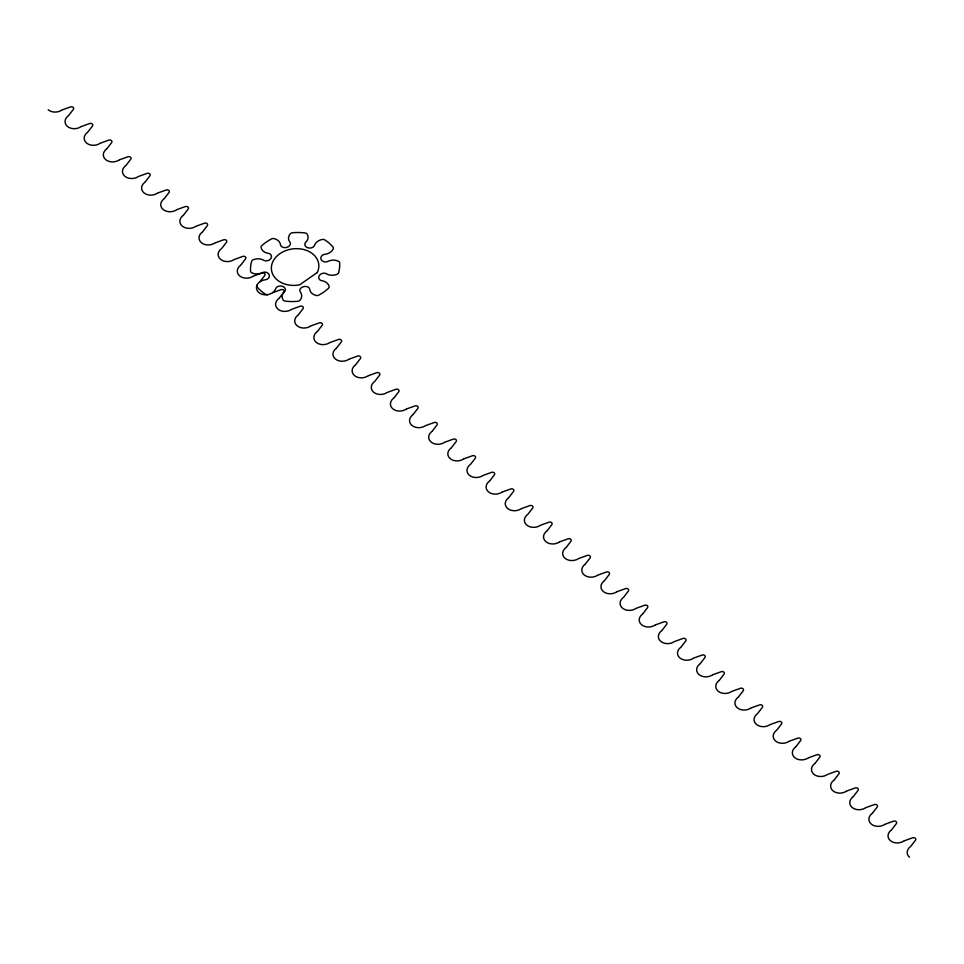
<?xml version="1.0" encoding="UTF-8"?>
<svg xmlns="http://www.w3.org/2000/svg" width="964" height="964" viewBox="0 0 964 964"><rect width="100%" height="100%" fill="white"/><g stroke="black" fill="none" stroke-linecap="round" stroke-linejoin="round"><path stroke-width="1.45" d="M145.239 181.907L149.998 175.701A2.362 1.808 -6.7 0 0 147.239 173.303L138.756 176.364M164.374 198.524L169.146 192.306A2.362 1.808 -6.7 0 0 166.386 189.92L157.891 192.969M202.657 231.746L207.417 225.528A2.362 1.808 -6.7 0 0 204.657 223.142L196.174 226.191M221.792 248.351L226.564 242.145A2.362 1.808 -6.7 0 0 223.805 239.747L215.309 242.808M413.182 414.46L417.954 408.254A2.362 1.808 -6.7 0 0 415.195 405.856L406.76 408.881M432.33 431.065L437.09 424.859A2.362 1.808 -6.7 0 0 434.33 422.461L425.847 425.522M489.748 480.903L494.508 474.698A2.362 1.808 -6.7 0 0 491.748 472.3L483.265 475.348M700.274 663.618L705.046 657.412A2.362 1.808 -6.7 0 0 702.286 655.014L693.851 658.038M757.692 713.444L762.464 707.239A2.362 1.808 -6.7 0 0 759.704 704.853L751.209 707.901M776.827 730.061L781.599 723.856A2.362 1.808 -6.7 0 0 778.84 721.458L770.344 724.518M126.055 165.338L130.863 159.084A2.362 1.808 -6.7 0 0 128.104 156.698L119.62 159.747M183.473 215.165L188.281 208.923A2.362 1.808 -6.7 0 0 185.522 206.525L176.978 209.61M260.027 281.608L264.835 275.367A2.362 1.808 -6.7 0 0 262.075 272.969L253.532 276.053M279.162 298.225L283.982 291.972A2.362 1.808 -6.7 0 0 281.223 289.586L272.679 292.67M298.31 314.83L303.118 308.588A2.362 1.808 -6.7 0 0 300.358 306.19L291.815 309.275M393.999 397.891L398.819 391.637A2.362 1.808 -6.7 0 0 396.059 389.239L387.516 392.324M470.565 464.335L475.373 458.081A2.362 1.808 -6.7 0 0 472.613 455.683L464.118 458.744M527.983 514.161L532.791 507.92A2.362 1.808 -6.7 0 0 530.031 505.522L521.488 508.606M547.118 530.778L551.926 524.524A2.362 1.808 -6.7 0 0 549.167 522.127L540.623 525.211M566.254 547.383L571.062 541.129A2.362 1.808 -6.7 0 0 568.302 538.743L559.771 541.828M738.508 696.876L743.316 690.634A2.362 1.808 -6.7 0 0 740.557 688.236L732.013 691.321M815.062 763.319L819.882 757.077A2.362 1.808 -6.7 0 0 817.123 754.679L808.627 757.74M834.209 779.936L839.017 773.682A2.362 1.808 -6.7 0 0 836.258 771.284L827.715 774.369M872.48 813.158L877.3 806.904A2.362 1.808 -6.7 0 0 874.541 804.506L865.997 807.591M891.628 829.763L896.436 823.521A2.362 1.808 -6.7 0 0 893.676 821.123L885.133 824.208M68.589 115.547L73.445 109.257A2.362 1.808 -6.7 0 0 70.685 106.859L62.25 109.896M87.736 132.152L92.58 125.874A2.362 1.808 -6.7 0 0 89.821 123.476L81.398 126.501M106.871 148.769L111.728 142.479A2.362 1.808 -6.7 0 0 108.968 140.081L100.425 143.166M240.843 265.04L245.7 258.75A2.362 1.808 -6.7 0 0 242.94 256.364L234.397 259.449M317.409 331.483L322.253 325.193A2.362 1.808 -6.7 0 0 319.494 322.807L310.95 325.892M336.544 348.1L341.401 341.81A2.362 1.808 -6.7 0 0 338.641 339.412L330.098 342.497M355.68 364.705L360.536 358.415A2.362 1.808 -6.7 0 0 357.777 356.017L349.342 359.054M374.827 381.31L379.671 375.032A2.362 1.808 -6.7 0 0 376.912 372.634L368.489 375.659M451.381 447.754L456.237 441.476A2.362 1.808 -6.7 0 0 453.478 439.078L444.934 442.163M508.799 497.593L513.655 491.303A2.362 1.808 -6.7 0 0 510.896 488.905L502.401 491.965M585.353 564.036L590.209 557.746A2.362 1.808 -6.7 0 0 587.45 555.348L578.906 558.433M604.488 580.641L609.344 574.351A2.362 1.808 -6.7 0 0 606.585 571.965L598.042 575.05M623.636 597.258L628.48 590.968A2.362 1.808 -6.7 0 0 625.72 588.57L617.177 591.655M642.771 613.863L647.627 607.573A2.362 1.808 -6.7 0 0 644.868 605.187L636.433 608.212M661.906 630.48L666.763 624.19A2.362 1.808 -6.7 0 0 664.003 621.792L655.46 624.877M681.054 647.085L685.898 640.795A2.362 1.808 -6.7 0 0 683.139 638.409L674.655 641.458M719.325 680.307L724.181 674.017A2.362 1.808 -6.7 0 0 721.421 671.631L712.938 674.679M795.89 746.751L800.735 740.46A2.362 1.808 -6.7 0 0 797.975 738.062L789.432 741.147M853.309 796.577L858.153 790.299A2.362 1.808 -6.7 0 0 855.393 787.901L846.85 790.986M910.727 846.416L915.571 840.126A2.362 1.808 -6.7 0 0 912.812 837.728L904.268 840.813M256.99 285.139A2.976 2.289 -6.7 0 0 257.268 287.115A44.742 34.367 -6.7 0 0 265.413 294.189A2.976 2.289 -6.7 0 0 267.908 294.61M903.798 841.09A9.821 7.543 -6.7 0 1 890.326 840.632A9.821 7.543 -6.7 0 1 891.182 830.137M909.462 857.237A9.821 7.543 -6.7 0 1 910.317 846.754M884.651 824.485A9.821 7.543 -6.7 0 1 871.191 824.015A9.821 7.543 -6.7 0 1 872.034 813.532M865.515 807.868A9.821 7.543 -6.7 0 1 852.043 807.41A9.821 7.543 -6.7 0 1 852.899 796.927M846.38 791.263A9.821 7.543 -6.7 0 1 832.908 790.793A9.821 7.543 -6.7 0 1 833.764 780.31M827.245 774.658A9.821 7.543 -6.7 0 1 813.773 774.188A9.821 7.543 -6.7 0 1 814.616 763.705M808.097 758.041A9.821 7.543 -6.7 0 1 794.625 757.571A9.821 7.543 -6.7 0 1 795.481 747.088M788.962 741.437A9.821 7.543 -6.7 0 1 775.49 740.967A9.821 7.543 -6.7 0 1 776.345 730.483M769.826 724.82A9.821 7.543 -6.7 0 1 756.354 724.35A9.821 7.543 -6.7 0 1 757.198 713.866M750.679 708.215A9.821 7.543 -6.7 0 1 737.219 707.745A9.821 7.543 -6.7 0 1 738.062 697.261M731.543 691.598A9.821 7.543 -6.7 0 1 718.072 691.128A9.821 7.543 -6.7 0 1 718.927 680.644M712.408 674.993A9.821 7.543 -6.7 0 1 698.936 674.523A9.821 7.543 -6.7 0 1 699.78 664.039M693.261 658.376A9.821 7.543 -6.7 0 1 679.801 657.906A9.821 7.543 -6.7 0 1 680.644 647.422M674.125 641.771A9.821 7.543 -6.7 0 1 660.653 641.301A9.821 7.543 -6.7 0 1 661.509 630.817M654.99 625.154A9.821 7.543 -6.7 0 1 641.518 624.684A9.821 7.543 -6.7 0 1 642.361 614.201M635.842 608.549A9.821 7.543 -6.7 0 1 622.383 608.079A9.821 7.543 -6.7 0 1 623.226 597.596M616.707 591.932A9.821 7.543 -6.7 0 1 603.235 591.462A9.821 7.543 -6.7 0 1 604.091 580.979M597.572 575.327A9.821 7.543 -6.7 0 1 584.1 574.857A9.821 7.543 -6.7 0 1 584.943 564.374M578.424 558.71A9.821 7.543 -6.7 0 1 564.964 558.24A9.821 7.543 -6.7 0 1 565.808 547.757M559.289 542.105A9.821 7.543 -6.7 0 1 545.817 541.635A9.821 7.543 -6.7 0 1 546.672 531.152M540.153 525.488A9.821 7.543 -6.7 0 1 526.681 525.031A9.821 7.543 -6.7 0 1 527.525 514.535M521.006 508.884A9.821 7.543 -6.7 0 1 507.546 508.414A9.821 7.543 -6.7 0 1 508.389 497.93M501.87 492.267A9.821 7.543 -6.7 0 1 488.399 491.809A9.821 7.543 -6.7 0 1 489.254 481.313M482.735 475.662A9.821 7.543 -6.7 0 1 469.263 475.192A9.821 7.543 -6.7 0 1 470.107 464.708M463.588 459.045A9.821 7.543 -6.7 0 1 450.128 458.587A9.821 7.543 -6.7 0 1 450.971 448.091M444.452 442.44A9.821 7.543 -6.7 0 1 430.98 441.97A9.821 7.543 -6.7 0 1 431.836 431.486M425.317 425.823A9.821 7.543 -6.7 0 1 411.845 425.365A9.821 7.543 -6.7 0 1 412.7 414.882M406.169 409.218A9.821 7.543 -6.7 0 1 392.709 408.748A9.821 7.543 -6.7 0 1 393.553 398.265M387.034 392.613A9.821 7.543 -6.7 0 1 373.562 392.143A9.821 7.543 -6.7 0 1 374.418 381.66M367.899 375.996A9.821 7.543 -6.7 0 1 354.427 375.526A9.821 7.543 -6.7 0 1 355.282 365.043M348.763 359.391A9.821 7.543 -6.7 0 1 335.291 358.921A9.821 7.543 -6.7 0 1 336.135 348.438M329.616 342.774A9.821 7.543 -6.7 0 1 316.144 342.304A9.821 7.543 -6.7 0 1 316.999 331.821M310.48 326.169A9.821 7.543 -6.7 0 1 297.008 325.699A9.821 7.543 -6.7 0 1 297.864 315.216M291.345 309.552A9.821 7.543 -6.7 0 1 277.873 309.083A9.821 7.543 -6.7 0 1 278.717 298.599M253.062 276.331A9.821 7.543 -6.7 0 1 239.59 275.861A9.821 7.543 -6.7 0 1 240.446 265.377M233.927 259.726A9.821 7.543 -6.7 0 1 220.455 259.256A9.821 7.543 -6.7 0 1 221.298 248.772M214.779 243.109A9.821 7.543 -6.7 0 1 201.319 242.639A9.821 7.543 -6.7 0 1 202.163 232.155M195.644 226.504A9.821 7.543 -6.7 0 1 182.172 226.034A9.821 7.543 -6.7 0 1 183.027 215.55M176.508 209.887A9.821 7.543 -6.7 0 1 163.037 209.417A9.821 7.543 -6.7 0 1 163.88 198.933M157.361 193.282A9.821 7.543 -6.7 0 1 143.901 192.812A9.821 7.543 -6.7 0 1 144.745 182.329M138.226 176.665A9.821 7.543 -6.7 0 1 124.754 176.195A9.821 7.543 -6.7 0 1 125.609 165.712M119.09 160.06A9.821 7.543 -6.7 0 1 105.618 159.59A9.821 7.543 -6.7 0 1 106.462 149.107M99.943 143.443A9.821 7.543 -6.7 0 1 86.483 142.985A9.821 7.543 -6.7 0 1 87.326 132.49M80.807 126.838A9.821 7.543 -6.7 0 1 67.335 126.368A9.821 7.543 -6.7 0 1 68.191 115.885M61.672 110.221A9.821 7.543 -6.7 0 1 48.2 109.763M317.277 272.511L299.708 284.802A23.811 18.292 -6.7 0 1 271.354 268.329A23.811 18.292 -6.7 0 1 299.298 248.772A23.811 18.292 -6.7 0 1 317.277 272.511M338.569 272.704A44.742 34.367 -6.7 0 0 339.641 262.919A2.976 2.289 -6.7 0 0 338.376 261.244A9.821 7.543 -6.7 0 0 327.893 261.365A4.459 3.434 -6.7 0 1 323.35 261.521A5.218 4.013 -6.7 0 1 321.47 256.219A4.459 3.434 -6.7 0 1 324.928 254.315A9.821 7.543 -6.7 0 0 333.207 248.929A2.976 2.289 -6.7 0 0 332.929 246.953A44.742 34.367 -6.7 0 0 324.784 239.879A2.976 2.289 -6.7 0 0 322.289 239.458A9.821 7.543 -6.7 0 0 314.529 245.29A4.459 3.434 -6.7 0 1 311.264 247.881A5.218 4.013 -6.7 0 1 304.998 245.386A4.459 3.434 -6.7 0 1 305.853 242.241A9.821 7.543 -6.7 0 0 307.13 234.119A2.976 2.289 -6.7 0 0 305.118 232.963A44.742 34.367 -6.7 0 0 292.526 232.746A2.976 2.289 -6.7 0 0 290.272 233.818A9.821 7.543 -6.7 0 0 289.79 241.952A4.459 3.434 -6.7 0 1 289.706 245.471A5.218 4.013 -6.7 0 1 282.729 247.242A4.459 3.434 -6.7 0 1 280.476 244.687A9.821 7.543 -6.7 0 0 274.017 238.602A2.976 2.289 -6.7 0 0 271.45 238.939A44.742 34.367 -6.7 0 0 261.786 245.687A2.976 2.289 -6.7 0 0 261.075 247.652A9.821 7.543 -6.7 0 0 268.149 253.303A4.459 3.434 -6.7 0 1 271.318 255.677A5.218 4.013 -6.7 0 1 267.703 260.69A4.459 3.434 -6.7 0 1 263.666 260.232A9.821 7.543 -6.7 0 0 253.243 259.726A2.976 2.289 -6.7 0 0 251.628 261.365A44.742 34.367 -6.7 0 0 250.556 271.137A2.976 2.289 -6.7 0 0 251.809 272.824A9.821 7.543 -6.7 0 0 262.304 272.704A4.459 3.434 -6.7 0 1 266.847 272.547A5.218 4.013 -6.7 0 1 268.727 277.849A4.459 3.434 -6.7 0 1 265.269 279.753A9.821 7.543 -6.7 0 0 256.424 287.525A9.821 7.543 -6.7 0 0 264.799 294.791A9.821 7.543 -6.7 0 0 275.668 288.778A4.459 3.434 -6.7 0 1 278.933 286.175A5.218 4.013 -6.7 0 1 285.199 288.67A4.459 3.434 -6.7 0 1 284.344 291.827A9.821 7.543 -6.7 0 0 283.067 299.949A2.976 2.289 -6.7 0 0 285.079 301.093A44.742 34.367 -6.7 0 0 297.659 301.322A2.976 2.289 -6.7 0 0 299.925 300.238A9.821 7.543 -6.7 0 0 300.407 292.116A4.459 3.434 -6.7 0 1 300.491 288.598A5.218 4.013 -6.7 0 1 307.468 286.814A4.459 3.434 -6.7 0 1 309.721 289.381A9.821 7.543 -6.7 0 0 316.18 295.466A2.976 2.289 -6.7 0 0 318.747 295.129A44.742 34.367 -6.7 0 0 328.411 288.369A2.976 2.289 -6.7 0 0 329.11 286.416A9.821 7.543 -6.7 0 0 322.036 280.753A4.459 3.434 -6.7 0 1 318.879 278.391A5.218 4.013 -6.7 0 1 322.494 273.378A4.459 3.434 -6.7 0 1 326.531 273.836A9.821 7.543 -6.7 0 0 336.954 274.33A2.976 2.289 -6.7 0 0 338.569 272.704"/></g></svg>
